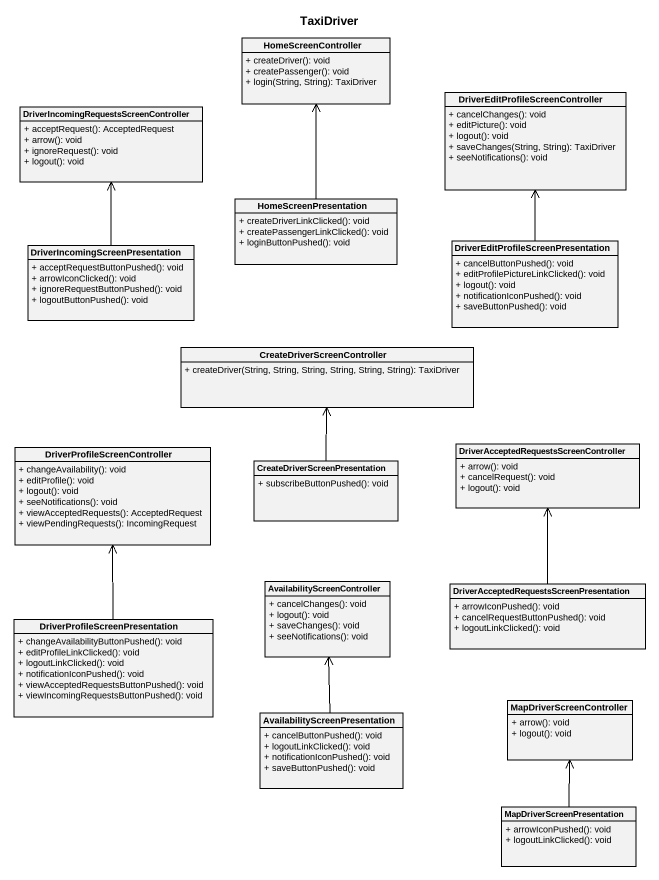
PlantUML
@startuml
title TaxiDriver
hide circle
hide empty members
skinparam classAttributeIconSize 0
class HomeScreenController {
  + createDriver(): void
  + createPassenger(): void
  + login(String, String): TaxiDriver
}
class "DriverEditProfileScreenController" as DriverEditProfileScreenContr {
  + cancelChanges(): void
  + editPicture(): void
  + logout(): void
  + saveChanges(String, String): TaxiDriver
  + seeNotifications(): void
}
class "DriverIncomingRequestsScreenController" as DriverIncomingRequestsScreen {
  + acceptRequest(): AcceptedRequest
  + arrow(): void
  + ignoreRequest(): void
  + logout(): void
}
class HomeScreenPresentation {
  + createDriverLinkClicked(): void
  + createPassengerLinkClicked(): void
  + loginButtonPushed(): void
}
class "DriverIncomingScreenPresentation" as DriverIncomingScreenPresenta {
  + acceptRequestButtonPushed(): void
  + arrowIconClicked(): void
  + ignoreRequestButtonPushed(): void
  + logoutButtonPushed(): void
}
class "DriverEditProfileScreenPresentation" as DriverEditProfileScreenPrese {
  + cancelButtonPushed(): void
  + editProfilePictureLinkClicked(): void
  + logout(): void
  + notificationIconPushed(): void
  + saveButtonPushed(): void
}
class CreateDriverScreenController {
  + createDriver(String, String, String, String, String, String): TaxiDriver
}
class "DriverProfileScreenController" as DriverProfileScreenControlle {
  + changeAvailability(): void
  + editProfile(): void
  + logout(): void
  + seeNotifications(): void
  + viewAcceptedRequests(): AcceptedRequest
  + viewPendingRequests(): IncomingRequest
}
class "DriverAcceptedRequestsScreenController" as DriverAcceptedRequestsScreen {
  + arrow(): void
  + cancelRequest(): void
  + logout(): void
}
class "CreateDriverScreenPresentation" as CreateDriverScreenPresentati {
  + subscribeButtonPushed(): void
}
class AvailabilityScreenController {
  + cancelChanges(): void
  + logout(): void
  + saveChanges(): void
  + seeNotifications(): void
}
class "DriverAcceptedRequestsScreenPresentation" as DriverAcceptedRequestsScreen_2 {
  + arrowIconPushed(): void
  + cancelRequestButtonPushed(): void
  + logoutLinkClicked(): void
}
class "DriverProfileScreenPresentation" as DriverProfileScreenPresentat {
  + changeAvailabilityButtonPushed(): void
  + editProfileLinkClicked(): void
  + logoutLinkClicked(): void
  + notificationIconPushed(): void
  + viewAcceptedRequestsButtonPushed(): void
  + viewIncomingRequestsButtonPushed(): void
}
class "AvailabilityScreenPresentation" as AvailabilityScreenPresentati {
  + cancelButtonPushed(): void
  + logoutLinkClicked(): void
  + notificationIconPushed(): void
  + saveButtonPushed(): void
}
class MapDriverScreenController {
  + arrow(): void
  + logout(): void
}
class MapDriverScreenPresentation {
  + arrowIconPushed(): void
  + logoutLinkClicked(): void
}
HomeScreenPresentation -up-> HomeScreenController
DriverIncomingScreenPresenta -up-> DriverIncomingRequestsScreen
DriverEditProfileScreenPrese -up-> DriverEditProfileScreenContr
CreateDriverScreenPresentati -up-> CreateDriverScreenController
DriverAcceptedRequestsScreen_2 -up-> DriverAcceptedRequestsScreen
DriverProfileScreenPresentat -up-> DriverProfileScreenControlle
AvailabilityScreenPresentati -up-> AvailabilityScreenController
MapDriverScreenPresentation -up-> MapDriverScreenController
@enduml
